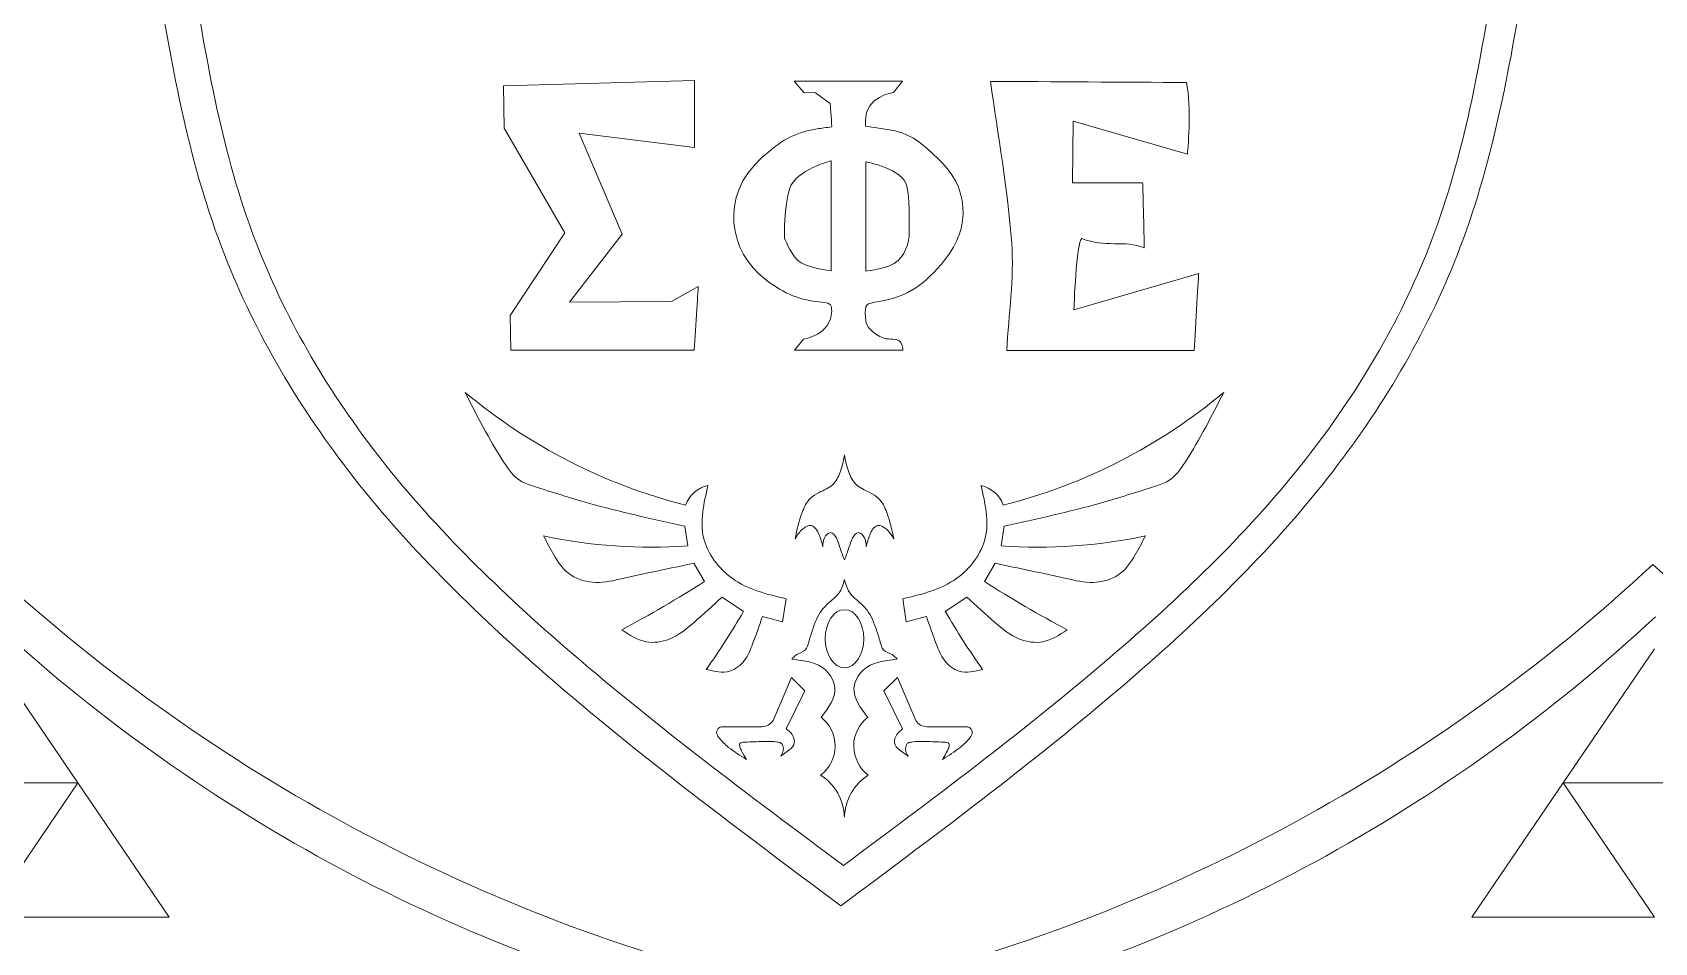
# Model space of a CAD drawing. Header units: inches. Extents: x 0 to 12, y 0 to 12.
# Drawn here: x 6.429 to 8.178, y 8.588 to 9.569 of the extents above; entities that cross this region are included whole.
import ezdxf

# ---------------------------------------------------------------- set-up
doc = ezdxf.new("R2010")
doc.units = ezdxf.units.IN
doc.header["$MEASUREMENT"] = 0

msp = doc.modelspace()

# ---------------------------------------------------------------- linework, layer by layer
at = {"color": 5, "lineweight": 0}
for p, q in [((7.1358, 9.0159), (7.1326, 9.0371)), ((7.4738, 9.0159), (7.4769, 9.0371)), ((7.1539, 8.9773), (7.1422, 8.997)), ((7.4556, 8.9773), (7.4673, 8.997)), ((7.196, 8.9452), (7.1728, 8.9606)), ((7.2419, 8.9587), (7.2381, 8.934)), ((7.3676, 8.9587), (7.3714, 8.934)), ((7.4135, 8.9452), (7.4367, 8.9606)), ((7.2381, 8.934), (7.2164, 8.9396)), ((7.3714, 8.934), (7.3931, 8.9396)), ((6.4783, 8.7602), (6.3799, 8.9049)), ((8.1782, 8.9049), (8.0798, 8.7602)), ((7.2278, 8.8275), (7.2477, 8.8738)), ((7.2477, 8.8738), (7.2621, 8.8594)), ((7.3618, 8.8738), (7.3474, 8.8594)), ((7.3817, 8.8275), (7.3618, 8.8738)), ((7.2621, 8.8594), (7.2421, 8.8186)), ((7.3474, 8.8594), (7.3674, 8.8186)), ((7.1741, 8.8208), (7.2158, 8.8208)), ((7.4354, 8.8208), (7.3938, 8.8208)), ((6.2814, 8.7602), (6.4783, 8.7602)), ((6.4783, 8.7602), (6.3799, 8.6154)), ((6.5768, 8.6154), (6.4783, 8.7602)), ((8.0798, 8.7602), (7.9813, 8.6154)), ((8.1782, 8.6154), (8.0798, 8.7602)), ((8.0798, 8.7602), (8.2767, 8.7602)), ((6.3799, 8.6154), (6.5768, 8.6154)), ((7.9813, 8.6154), (8.1782, 8.6154))]:
    msp.add_line(p, q, dxfattribs=at)
for centre, radius, start, end in [((7.283, 9.6448), 0.604, 230.1334, 255.6659), ((7.3265, 9.6448), 0.604, 284.3341, 309.8666), ((7.164, 9.0492), 0.0322, 101.4674, 161.1937), ((7.4455, 9.0492), 0.0322, 18.8063, 78.5326), ((7.0955, 9.565), 0.5506, 257.9267, 274.1924), ((7.514, 9.565), 0.5506, 265.8076, 282.0733), ((6.3624, 10.2318), 1.4833, 298.2597, 302.2494), ((8.2471, 10.2318), 1.4833, 237.7506, 241.7403), ((7.612, 10.2628), 1.8077, 227.0707, 255.8739), ((6.5363, 9.3245), 0.7609, 324.5017, 330.1066), ((6.9479, 10.2628), 1.8077, 284.1261, 312.9293), ((8.0732, 9.3245), 0.7609, 209.8934, 215.4983), ((7.2155, 8.8354), 0.0146, 271.0459, 327.1361), ((7.2555, 8.8), 0.0392, 306.8379, 52.1804), ((7.354, 8.8), 0.0392, 127.8196, 233.1621), ((7.394, 8.8354), 0.0146, 212.8639, 268.9541), ((7.2487, 8.7214), 0.0561, 1.9204, 57.3192), ((7.3608, 8.7214), 0.0561, 122.6808, 178.0796)]:
    msp.add_arc(centre, radius, start, end, dxfattribs=at)
at = {"color": 250, "lineweight": 0}
for centre, start, end in [((7.6741, 10.389), 227.0707, 255.8739), ((6.8804, 10.389), 284.1261, 312.9293), ((9.4725, 10.389), 227.0707, 255.8739)]:
    msp.add_arc(centre, 1.9029, start, end, dxfattribs=at)
at = {"color": 5, "lineweight": 0}
msp.add_ellipse((7.3048, 8.9157), major_axis=(0, 0.0313), ratio=0.665933, dxfattribs=at)
at = {"color": 250, "lineweight": 0}
for points in [[(7.3009, 8.6278), (7.1928, 8.7083), (7.0029, 8.8495), (6.7659, 9.0805), (6.6124, 9.343), (6.5785, 9.5376), (6.5618, 9.6406)], [(7.3009, 8.6278), (7.409, 8.7083), (7.5989, 8.8495), (7.8359, 9.0805), (7.9895, 9.343), (8.0233, 9.5376), (8.04, 9.6406)]]:
    msp.add_open_spline(points, degree=3, knots=[0, 0, 0, 0, 0.0808468, 0.1419248, 0.197496, 0.2597021, 0.2597021, 0.2597021, 0.2597021], dxfattribs=at)
at = {"color": 5, "lineweight": 0}
for points, knots in [([(7.3037, 8.6712), (7.2009, 8.7476), (7.0206, 8.8819), (6.7954, 9.1013), (6.6495, 9.3506), (6.6173, 9.5355), (6.6015, 9.6333)], [0, 0, 0, 0, 0.0808468, 0.1419248, 0.197496, 0.2597021, 0.2597021, 0.2597021, 0.2597021]), ([(7.3037, 8.6712), (7.4064, 8.7476), (7.5867, 8.8819), (7.8119, 9.1013), (7.9578, 9.3506), (7.99, 9.5355), (8.0058, 9.6333)], [0, 0, 0, 0, 0.0808468, 0.1419248, 0.197496, 0.2597021, 0.2597021, 0.2597021, 0.2597021]), ([(7.1326, 9.0371), (7.0977, 9.0447), (7.0427, 9.0567), (6.9849, 9.0752), (6.9509, 9.0862), (6.9254, 9.1231), (6.9085, 9.1562), (6.8958, 9.1812)], [0, 0, 0, 0, 0.02753964, 0.04351363, 0.0474821, 0.05463243, 0.07669562, 0.07669562, 0.07669562, 0.07669562]), ([(7.4769, 9.0371), (7.5118, 9.0447), (7.5668, 9.0567), (7.6246, 9.0752), (7.6586, 9.0862), (7.6842, 9.1231), (7.701, 9.1562), (7.7137, 9.1812)], [0, 0, 0, 0, 0.02753964, 0.04351363, 0.0474821, 0.05463243, 0.07669562, 0.07669562, 0.07669562, 0.07669562]), ([(7.3048, 9.1138), (7.3036, 9.1075), (7.3014, 9.0963), (7.2931, 9.0801), (7.279, 9.0746), (7.2655, 9.0665), (7.2569, 9.0481), (7.2536, 9.0329), (7.2515, 9.0234)], [0, 0, 0, 0, 0.00496667, 0.00889983, 0.01334248, 0.01630321, 0.02086423, 0.02843291, 0.02843291, 0.02843291, 0.02843291]), ([(7.3048, 9.1138), (7.306, 9.1075), (7.3081, 9.0963), (7.3164, 9.0801), (7.3305, 9.0746), (7.344, 9.0665), (7.3527, 9.0481), (7.356, 9.0329), (7.358, 9.0234)], [0, 0, 0, 0, 0.00496667, 0.00889983, 0.01334248, 0.01630321, 0.02086423, 0.02843291, 0.02843291, 0.02843291, 0.02843291]), ([(7.2419, 8.9587), (7.2214, 8.9636), (7.1832, 8.9727), (7.1443, 9.0244), (7.1531, 9.0616), (7.1576, 9.0808)], [0, 0, 0, 0, 0.01607831, 0.02987121, 0.04449574, 0.04449574, 0.04449574, 0.04449574]), ([(7.3676, 8.9587), (7.3882, 8.9636), (7.4264, 8.9727), (7.4652, 9.0244), (7.4565, 9.0616), (7.452, 9.0808)], [0, 0, 0, 0, 0.01607831, 0.02987121, 0.04449574, 0.04449574, 0.04449574, 0.04449574]), ([(7.1422, 8.997), (7.1167, 8.9917), (7.0816, 8.9844), (7.0375, 8.9741), (7.0076, 8.9815), (6.9916, 9.0043), (6.9838, 9.0197), (6.9804, 9.0266)], [0, 0, 0, 0, 0.02023305, 0.02779216, 0.03497388, 0.04239776, 0.04841567, 0.04841567, 0.04841567, 0.04841567]), ([(7.2814, 9.0148), (7.2804, 9.019), (7.2784, 9.0271), (7.2706, 9.0411), (7.2574, 9.0333), (7.2535, 9.0267), (7.2515, 9.0234)], [0, 0, 0, 0, 0.00351206, 0.00679766, 0.00978558, 0.01288207, 0.01288207, 0.01288207, 0.01288207]), ([(7.3048, 9.0007), (7.303, 9.0052), (7.3, 9.0132), (7.2974, 9.0234), (7.2898, 9.033), (7.2816, 9.024), (7.2815, 9.018), (7.2814, 9.0148)], [0, 0, 0, 0, 0.00367448, 0.00651244, 0.00872326, 0.0109429, 0.0134626, 0.0134626, 0.0134626, 0.0134626]), ([(7.3048, 9.0007), (7.3065, 9.0052), (7.3096, 9.0132), (7.3122, 9.0234), (7.3198, 9.033), (7.3279, 9.024), (7.3281, 9.018), (7.3282, 9.0148)], [0, 0, 0, 0, 0.00367448, 0.00651244, 0.00872326, 0.0109429, 0.0134626, 0.0134626, 0.0134626, 0.0134626]), ([(7.3282, 9.0148), (7.3292, 9.019), (7.3312, 9.0271), (7.339, 9.0411), (7.3521, 9.0333), (7.356, 9.0267), (7.358, 9.0234)], [0, 0, 0, 0, 0.00351206, 0.00679766, 0.00978558, 0.01288207, 0.01288207, 0.01288207, 0.01288207]), ([(7.4673, 8.997), (7.4929, 8.9917), (7.5279, 8.9844), (7.5721, 8.9741), (7.6019, 8.9815), (7.618, 9.0043), (7.6257, 9.0197), (7.6292, 9.0266)], [0, 0, 0, 0, 0.02023305, 0.02779216, 0.03497388, 0.04239776, 0.04841567, 0.04841567, 0.04841567, 0.04841567]), ([(7.3048, 8.9795), (7.3033, 8.9742), (7.3008, 8.9656), (7.29, 8.9563), (7.2776, 8.9454), (7.2711, 8.9281), (7.2667, 8.9139), (7.2637, 8.902), (7.2536, 8.8999), (7.2495, 8.8954), (7.2479, 8.8936)], [0, 0, 0, 0, 0.00412311, 0.00675957, 0.01082209, 0.01687384, 0.02044886, 0.02277519, 0.025562, 0.02745838, 0.02745838, 0.02745838, 0.02745838]), ([(7.3048, 8.9795), (7.3062, 8.9742), (7.3087, 8.9656), (7.3195, 8.9563), (7.3319, 8.9454), (7.3385, 8.9281), (7.3429, 8.9139), (7.3458, 8.902), (7.3559, 8.8999), (7.36, 8.8954), (7.3616, 8.8936)], [0, 0, 0, 0, 0.00412311, 0.00675957, 0.01082209, 0.01687384, 0.02044886, 0.02277519, 0.025562, 0.02745838, 0.02745838, 0.02745838, 0.02745838]), ([(7.1728, 8.9606), (7.1629, 8.9514), (7.1451, 8.935), (7.1194, 8.9138), (7.0886, 8.9094), (7.073, 8.9197), (7.0647, 8.9253)], [0, 0, 0, 0, 0.01052872, 0.01884852, 0.02537562, 0.03288337, 0.03288337, 0.03288337, 0.03288337]), ([(7.4367, 8.9606), (7.4467, 8.9514), (7.4645, 8.935), (7.4901, 8.9138), (7.5209, 8.9094), (7.5365, 8.9197), (7.5448, 8.9253)], [0, 0, 0, 0, 0.01052872, 0.01884852, 0.02537562, 0.03288337, 0.03288337, 0.03288337, 0.03288337]), ([(7.2164, 8.9396), (7.213, 8.9297), (7.2073, 8.9137), (7.1986, 8.8917), (7.18, 8.8768), (7.1646, 8.8805), (7.1558, 8.8826)], [0, 0, 0, 0, 0.00813648, 0.01321573, 0.01827977, 0.02485473, 0.02485473, 0.02485473, 0.02485473]), ([(7.3931, 8.9396), (7.3966, 8.9297), (7.4022, 8.9137), (7.4109, 8.8917), (7.4295, 8.8768), (7.445, 8.8805), (7.4537, 8.8826)], [0, 0, 0, 0, 0.00813648, 0.01321573, 0.01827977, 0.02485473, 0.02485473, 0.02485473, 0.02485473]), ([(7.2795, 8.8309), (7.2875, 8.8412), (7.3003, 8.8577), (7.2828, 8.8898), (7.2616, 8.8921), (7.2479, 8.8936)], [0, 0, 0, 0, 0.00906876, 0.01459213, 0.02458282, 0.02458282, 0.02458282, 0.02458282]), ([(7.33, 8.8309), (7.322, 8.8412), (7.3092, 8.8577), (7.3267, 8.8898), (7.348, 8.8921), (7.3616, 8.8936)], [0, 0, 0, 0, 0.00906876, 0.01459213, 0.02458282, 0.02458282, 0.02458282, 0.02458282]), ([(7.199, 8.7856), (7.1924, 8.7897), (7.1816, 8.7965), (7.171, 8.8063), (7.1658, 8.8144), (7.169, 8.8206), (7.1727, 8.8207), (7.1741, 8.8208)], [0, 0, 0, 0, 0.00596177, 0.00986587, 0.01130521, 0.01296865, 0.01403095, 0.01403095, 0.01403095, 0.01403095]), ([(7.2421, 8.8186), (7.2444, 8.8168), (7.249, 8.813), (7.2535, 8.7989), (7.2416, 8.7937), (7.2363, 8.7891), (7.2362, 8.7889)], [0, 0, 0, 0, 0.002263082, 0.004672888, 0.009805081, 0.009973743, 0.009973743, 0.009973743, 0.009973743]), ([(7.3674, 8.8186), (7.3652, 8.8168), (7.3605, 8.813), (7.356, 8.7989), (7.3679, 8.7937), (7.3732, 8.7891), (7.3734, 8.7889)], [0, 0, 0, 0, 0.002263082, 0.004672888, 0.009805081, 0.009973743, 0.009973743, 0.009973743, 0.009973743]), ([(7.4105, 8.7856), (7.4171, 8.7897), (7.4279, 8.7965), (7.4386, 8.8063), (7.4437, 8.8144), (7.4405, 8.8206), (7.4369, 8.8207), (7.4354, 8.8208)], [0, 0, 0, 0, 0.00596177, 0.00986587, 0.01130521, 0.01296865, 0.01403095, 0.01403095, 0.01403095, 0.01403095]), ([(7.199, 8.7856), (7.1971, 8.7887), (7.1946, 8.7931), (7.1919, 8.7985), (7.1912, 8.804), (7.2034, 8.8044), (7.2152, 8.805), (7.2285, 8.8051), (7.2365, 8.8037), (7.2402, 8.7979), (7.2382, 8.7924), (7.2362, 8.7889)], [0, 0, 0, 0, 0.00278599, 0.00388366, 0.00486863, 0.00626844, 0.01134116, 0.01538852, 0.01640716, 0.01732059, 0.0203083, 0.0203083, 0.0203083, 0.0203083]), ([(7.4105, 8.7856), (7.4124, 8.7887), (7.415, 8.7931), (7.4176, 8.7985), (7.4183, 8.804), (7.4061, 8.8044), (7.3943, 8.805), (7.381, 8.8051), (7.373, 8.8037), (7.3694, 8.7979), (7.3713, 8.7924), (7.3734, 8.7889)], [0, 0, 0, 0, 0.00278599, 0.00388366, 0.00486863, 0.00626844, 0.01134116, 0.01538852, 0.01640716, 0.01732059, 0.0203083, 0.0203083, 0.0203083, 0.0203083])]:
    msp.add_open_spline(points, degree=3, knots=knots, dxfattribs=at)
at = {"color": 2, "lineweight": 0}
for points, knots in [([(7.0186, 9.4608), (7.0186, 9.4608), (7.065, 9.3519), (7.065, 9.3519), (7.065, 9.3519), (7.0083, 9.2785), (7.0083, 9.2785), (7.0083, 9.2785), (7.1184, 9.2792), (7.1184, 9.2792), (7.1184, 9.2792), (7.1472, 9.2954), (7.1472, 9.2954), (7.1472, 9.2954), (7.1443, 9.2516), (7.1426, 9.2268), (7.0696, 9.2268), (6.9451, 9.2268), (6.9451, 9.2268), (6.9451, 9.2268), (6.9443, 9.2642), (6.9443, 9.2642), (6.9443, 9.2642), (7.0034, 9.3533), (7.0034, 9.3533), (7.0034, 9.3533), (6.9378, 9.466), (6.9378, 9.466), (6.9378, 9.466), (6.9372, 9.5118), (6.9372, 9.5118), (6.9372, 9.5118), (7.1431, 9.5175), (7.1431, 9.5175), (7.1431, 9.4934), (7.1431, 9.4694), (7.1432, 9.4453), (7.1432, 9.4453), (7.0186, 9.4608), (7.0186, 9.4608)], [0, 0, 0, 0, 1, 1, 1, 2, 2, 2, 3, 3, 3, 4, 4, 4, 5, 5, 5, 6, 6, 6, 7, 7, 7, 8, 8, 8, 9, 9, 9, 10, 10, 10, 11, 11, 11, 12, 12, 12, 13, 13, 13, 13]), ([(7.3673, 9.5168), (7.3673, 9.5168), (7.3578, 9.5046), (7.3578, 9.5046), (7.3578, 9.5046), (7.3271, 9.5006), (7.3273, 9.4745), (7.3273, 9.4727), (7.3273, 9.4708), (7.3273, 9.4684), (7.3367, 9.4669), (7.346, 9.4658), (7.3551, 9.464), (7.3783, 9.4595), (7.3868, 9.4504), (7.4045, 9.4345), (7.4389, 9.4035), (7.4421, 9.36), (7.4129, 9.3241), (7.3914, 9.2977), (7.3748, 9.2851), (7.342, 9.2793), (7.3272, 9.2767), (7.3271, 9.277), (7.3273, 9.2619), (7.3274, 9.2449), (7.3499, 9.2389), (7.3499, 9.2389), (7.3499, 9.2389), (7.3546, 9.2388), (7.357, 9.2388), (7.3688, 9.2387), (7.3676, 9.2267), (7.3676, 9.2267), (7.3676, 9.2267), (7.251, 9.2267), (7.251, 9.2267), (7.251, 9.2267), (7.2607, 9.2388), (7.2607, 9.2388), (7.2607, 9.2388), (7.2907, 9.2431), (7.291, 9.2687), (7.2911, 9.2751), (7.29, 9.2775), (7.2825, 9.2782), (7.2554, 9.2809), (7.2417, 9.2866), (7.2193, 9.3033), (7.1813, 9.3318), (7.1686, 9.3928), (7.2158, 9.4344), (7.2363, 9.4525), (7.2486, 9.4609), (7.2751, 9.4654), (7.28, 9.4662), (7.2849, 9.4667), (7.2912, 9.4676), (7.2907, 9.476), (7.2894, 9.4928), (7.2894, 9.4928), (7.2894, 9.4928), (7.2735, 9.5041), (7.2735, 9.5041), (7.2735, 9.5041), (7.2608, 9.5046), (7.2608, 9.5046), (7.2608, 9.5046), (7.2507, 9.5168), (7.2507, 9.5168), (7.2507, 9.5168), (7.3673, 9.5168), (7.3673, 9.5168)], [0, 0, 0, 0, 1, 1, 1, 2, 2, 2, 3, 3, 3, 4, 4, 4, 5, 5, 5, 6, 6, 6, 7, 7, 7, 8, 8, 8, 9, 9, 9, 10, 10, 10, 11, 11, 11, 12, 12, 12, 13, 13, 13, 14, 14, 14, 15, 15, 15, 16, 16, 16, 17, 17, 17, 18, 18, 18, 19, 19, 19, 20, 20, 20, 21, 21, 21, 22, 22, 22, 23, 23, 23, 24, 24, 24, 24]), ([(7.6734, 9.5155), (7.6797, 9.4895), (7.6746, 9.4383), (7.6746, 9.4383), (7.6746, 9.4383), (7.5512, 9.4738), (7.5512, 9.4738), (7.5512, 9.4738), (7.5507, 9.4072), (7.5507, 9.4072), (7.5507, 9.4072), (7.6263, 9.4072), (7.6263, 9.4072), (7.6263, 9.4072), (7.6279, 9.3508), (7.6279, 9.3372), (7.6068, 9.346), (7.5857, 9.3368), (7.5607, 9.3473), (7.5547, 9.3436), (7.5522, 9.2703), (7.5522, 9.2703), (7.5522, 9.2703), (7.6867, 9.3093), (7.6867, 9.3093), (7.6867, 9.3093), (7.6832, 9.2509), (7.6818, 9.2264), (7.6073, 9.2264), (7.5376, 9.2264), (7.4798, 9.2264), (7.4819, 9.2658), (7.4879, 9.3042), (7.4851, 9.342), (7.4807, 9.4004), (7.4702, 9.4584), (7.4623, 9.5165), (7.5267, 9.5165), (7.609, 9.5155), (7.6734, 9.5155)], [0, 0, 0, 0, 1, 1, 1, 2, 2, 2, 3, 3, 3, 4, 4, 4, 5, 5, 5, 6, 6, 6, 7, 7, 7, 8, 8, 8, 9, 9, 9, 10, 10, 10, 11, 11, 11, 12, 12, 12, 13, 13, 13, 13]), ([(7.2904, 9.4309), (7.2904, 9.4309), (7.2524, 9.4213), (7.2459, 9.4015), (7.2395, 9.3818), (7.24, 9.3484), (7.24, 9.3484), (7.24, 9.3484), (7.2455, 9.3325), (7.2541, 9.324), (7.2627, 9.3155), (7.2904, 9.3124), (7.2904, 9.3124), (7.2904, 9.3124), (7.2904, 9.4309), (7.2904, 9.4309)], [0, 0, 0, 0, 1, 1, 1, 2, 2, 2, 3, 3, 3, 4, 4, 4, 5, 5, 5, 5]), ([(7.328, 9.3121), (7.3297, 9.3121), (7.3528, 9.3145), (7.3627, 9.3234), (7.3726, 9.3324), (7.3744, 9.3486), (7.3744, 9.3486), (7.3744, 9.3486), (7.3759, 9.3846), (7.3722, 9.4035), (7.3686, 9.4224), (7.3279, 9.4298), (7.3279, 9.4298), (7.3279, 9.4298), (7.328, 9.3666), (7.328, 9.3121)], [0, 0, 0, 0, 1, 1, 1, 2, 2, 2, 3, 3, 3, 4, 4, 4, 5, 5, 5, 5])]:
    msp.add_open_spline(points, degree=3, knots=knots, dxfattribs=at)

doc.saveas('drawing.dxf')
